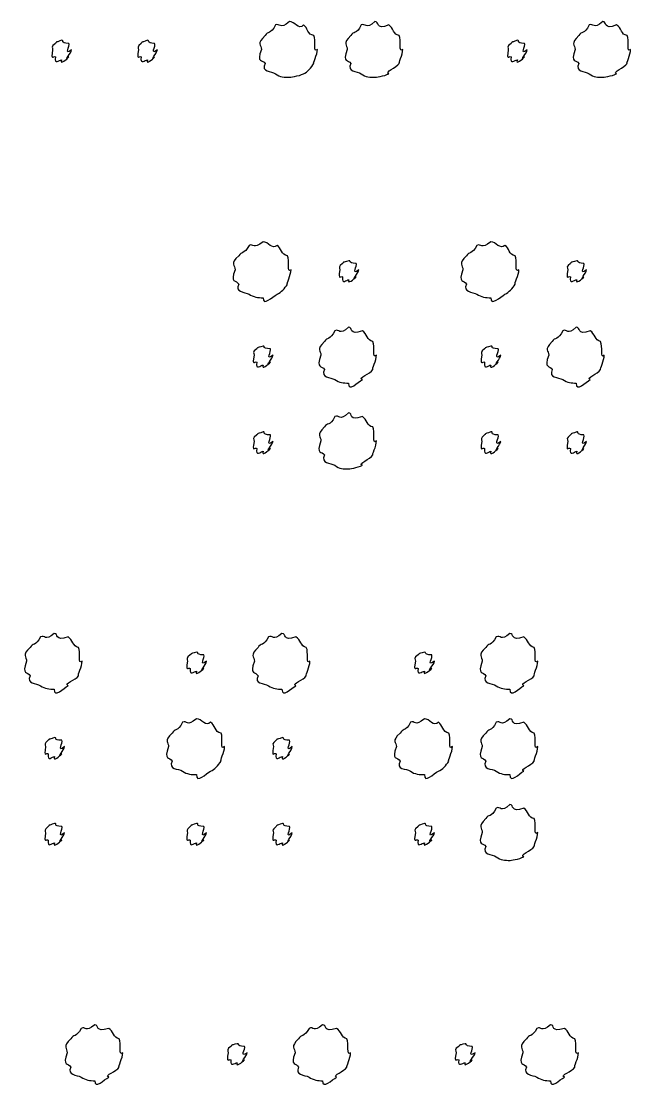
# Model space of a CAD drawing. Header units: millimetres. Extents: x -178 to -32, y 41 to 266.
# Drawn here: x -72.81 to -65.37, y 184.16 to 197.2 of the extents above; entities that cross this region are included whole.
import ezdxf

# ---------------------------------------------------------------- set-up
doc = ezdxf.new("R2010")
doc.units = ezdxf.units.MM
doc.layers.get('0').update_dxf_attribs({"linetype": 'CONTINUOUS'})

msp = doc.modelspace()

# ---------------------------------------------------------------- linework, layer by layer
at = {"color": 0}
for p, q in [((-69.5325, 197.2), (-69.5325, 197.2)), ((-68.4907, 197.2), (-68.4907, 197.2)), ((-65.7084, 197.2), (-65.7084, 197.2)), ((-72.3149, 196.969), (-72.3149, 196.969)), ((-71.2675, 196.969), (-71.2675, 196.969)), ((-66.7505, 196.969), (-66.7505, 196.969)), ((-69.8549, 194.509), (-69.8549, 194.509)), ((-67.0729, 194.509), (-67.0729, 194.509)), ((-68.8079, 194.277), (-68.8079, 194.277)), ((-66.0255, 194.277), (-66.0255, 194.277)), ((-68.8132, 193.467), (-68.8132, 193.467)), ((-66.0312, 193.467), (-66.0312, 193.467)), ((-69.8549, 193.235), (-69.8549, 193.235)), ((-67.0729, 193.235), (-67.0729, 193.235)), ((-68.8132, 192.419), (-68.8132, 192.419)), ((-69.8549, 192.188), (-69.8549, 192.188)), ((-67.0729, 192.188), (-67.0729, 192.188)), ((-66.0255, 192.188), (-66.0255, 192.188)), ((-72.4073, 189.728), (-72.4073, 189.728)), ((-69.6249, 189.728), (-69.6249, 189.728)), ((-66.8426, 189.728), (-66.8426, 189.728)), ((-70.6667, 189.497), (-70.6667, 189.497)), ((-67.8843, 189.497), (-67.8843, 189.497)), ((-70.6667, 188.686), (-70.6667, 188.686)), ((-67.8843, 188.686), (-67.8843, 188.686)), ((-66.8426, 188.686), (-66.8426, 188.686)), ((-72.4016, 188.455), (-72.4016, 188.455)), ((-69.6193, 188.455), (-69.6193, 188.455)), ((-66.8426, 187.639), (-66.8426, 187.639)), ((-72.4016, 187.408), (-72.4016, 187.408)), ((-70.6667, 187.408), (-70.6667, 187.408)), ((-69.6193, 187.408), (-69.6193, 187.408)), ((-67.8843, 187.408), (-67.8843, 187.408)), ((-71.9113, 184.949), (-71.9113, 184.949)), ((-69.1289, 184.949), (-69.1289, 184.949)), ((-66.3466, 184.949), (-66.3466, 184.949)), ((-70.1707, 184.718), (-70.1707, 184.718)), ((-67.3883, 184.718), (-67.3883, 184.718))]:
    msp.add_line(p, q, dxfattribs=at)
for points in [[(-69.7036, 197.156), (-69.7653, 197.031), (-69.7999, 197.084), (-69.8302, 197.029)], [(-69.5325, 197.2), (-69.6553, 197.09), (-69.6482, 197.185), (-69.7036, 197.156)], [(-69.3618, 197.156), (-69.4196, 197.09), (-69.4732, 197.2), (-69.5325, 197.2)], [(-69.2351, 197.029), (-69.3134, 197.031), (-69.3095, 197.126), (-69.3618, 197.156)], [(-68.6562, 197.156), (-68.7141, 197.031), (-68.7525, 197.084), (-68.7828, 197.029)], [(-68.4907, 197.2), (-68.604, 197.09), (-68.6012, 197.185), (-68.6562, 197.156)], [(-68.32, 197.156), (-68.4907, 197.09), (-68.4315, 197.2), (-68.4907, 197.2)], [(-68.193, 197.029), (-68.2621, 197.031), (-68.265, 197.126), (-68.32, 197.156)], [(-65.8738, 197.156), (-65.9317, 197.031), (-65.9705, 197.084), (-66.0008, 197.029)], [(-65.7084, 197.2), (-65.8216, 197.09), (-65.8188, 197.185), (-65.8738, 197.156)], [(-65.5376, 197.156), (-65.7084, 197.09), (-65.6495, 197.2), (-65.7084, 197.2)], [(-65.411, 197.029), (-65.4798, 197.031), (-65.4826, 197.126), (-65.5376, 197.156)], [(-72.3149, 196.969), (-72.4087, 196.935), (-72.3699, 196.955), (-72.3921, 196.93)], [(-72.2267, 196.93), (-72.3424, 196.935), (-72.2778, 196.969), (-72.3149, 196.969)], [(-71.2675, 196.969), (-71.3571, 196.935), (-71.3228, 196.955), (-71.3447, 196.93)], [(-71.1793, 196.93), (-71.2911, 196.935), (-71.2304, 196.969), (-71.2675, 196.969)], [(-69.8302, 197.029), (-69.9417, 196.92), (-69.8743, 196.916), (-69.8743, 196.858)], [(-69.191, 196.858), (-69.2513, 196.803), (-69.2048, 196.974), (-69.2351, 197.029)], [(-68.7828, 197.029), (-68.8904, 196.92), (-68.8269, 196.916), (-68.8269, 196.858)], [(-68.1489, 196.858), (-68.2043, 196.803), (-68.163, 196.974), (-68.193, 197.029)], [(-66.7505, 196.969), (-66.844, 196.935), (-66.8055, 196.955), (-66.8274, 196.93)], [(-66.6623, 196.93), (-66.778, 196.935), (-66.7131, 196.969), (-66.7505, 196.969)], [(-66.0008, 197.029), (-66.1081, 196.92), (-66.0449, 196.916), (-66.0449, 196.858)], [(-65.3669, 196.858), (-65.4219, 196.803), (-65.3807, 196.974), (-65.411, 197.029)], [(-72.3921, 196.93), (-72.4528, 196.887), (-72.4253, 196.882), (-72.4253, 196.853)], [(-72.4253, 196.853), (-72.4528, 196.707), (-72.414, 196.789), (-72.3921, 196.765)], [(-72.1935, 196.853), (-72.2983, 196.77), (-72.2048, 196.908), (-72.2267, 196.93)], [(-72.2267, 196.765), (-72.2983, 196.707), (-72.1935, 196.82), (-72.1935, 196.853)], [(-71.3447, 196.93), (-71.4012, 196.887), (-71.3779, 196.882), (-71.3779, 196.853)], [(-71.3779, 196.853), (-71.4012, 196.707), (-71.3669, 196.789), (-71.3447, 196.765)], [(-71.1465, 196.853), (-71.247, 196.77), (-71.1574, 196.908), (-71.1793, 196.93)], [(-71.1793, 196.765), (-71.247, 196.707), (-71.1465, 196.82), (-71.1465, 196.853)], [(-69.8743, 196.858), (-69.9417, 196.682), (-69.8592, 196.739), (-69.8302, 196.687)], [(-69.2351, 196.687), (-69.2513, 196.682), (-69.191, 196.795), (-69.191, 196.858)], [(-68.8269, 196.858), (-68.8904, 196.682), (-68.8118, 196.739), (-68.7828, 196.687)], [(-68.193, 196.687), (-68.2043, 196.682), (-68.1489, 196.795), (-68.1489, 196.858)], [(-66.8274, 196.93), (-66.8881, 196.887), (-66.8606, 196.882), (-66.8606, 196.853)], [(-66.8606, 196.853), (-66.8881, 196.707), (-66.8496, 196.789), (-66.8274, 196.765)], [(-66.6291, 196.853), (-66.7339, 196.77), (-66.6401, 196.908), (-66.6623, 196.93)], [(-66.6623, 196.765), (-66.7339, 196.707), (-66.6291, 196.82), (-66.6291, 196.853)], [(-66.0449, 196.858), (-66.1081, 196.682), (-66.0298, 196.739), (-66.0008, 196.687)], [(-65.411, 196.687), (-65.4219, 196.682), (-65.3669, 196.795), (-65.3669, 196.858)], [(-72.3921, 196.765), (-72.4087, 196.66), (-72.3438, 196.731), (-72.3149, 196.731)], [(-72.3149, 196.731), (-72.3424, 196.66), (-72.2489, 196.742), (-72.2267, 196.765)], [(-71.3447, 196.765), (-71.3571, 196.66), (-71.2964, 196.731), (-71.2675, 196.731)], [(-71.2675, 196.731), (-71.2911, 196.66), (-71.2015, 196.742), (-71.1793, 196.765)], [(-66.8274, 196.765), (-66.844, 196.66), (-66.7794, 196.731), (-66.7505, 196.731)], [(-66.7505, 196.731), (-66.778, 196.66), (-66.6842, 196.742), (-66.6623, 196.765)], [(-69.8302, 196.687), (-69.8828, 196.578), (-69.7586, 196.594), (-69.7036, 196.561)], [(-69.7036, 196.561), (-69.6553, 196.517), (-69.5904, 196.517), (-69.5325, 196.517)], [(-69.5325, 196.517), (-69.5381, 196.517), (-69.4168, 196.53), (-69.3618, 196.561)], [(-69.3618, 196.561), (-69.3134, 196.578), (-69.2679, 196.635), (-69.2351, 196.687)], [(-68.7828, 196.687), (-68.8326, 196.578), (-68.7112, 196.594), (-68.6562, 196.561)], [(-68.6562, 196.561), (-68.604, 196.517), (-68.5458, 196.517), (-68.4907, 196.517)], [(-68.4907, 196.517), (-68.4907, 196.517), (-68.375, 196.53), (-68.32, 196.561)], [(-68.32, 196.561), (-68.3807, 196.578), (-68.2219, 196.635), (-68.193, 196.687)], [(-66.0008, 196.687), (-66.0502, 196.578), (-65.9289, 196.594), (-65.8738, 196.561)], [(-65.8738, 196.561), (-65.8216, 196.517), (-65.7638, 196.517), (-65.7084, 196.517)], [(-65.7084, 196.517), (-65.7084, 196.517), (-65.5927, 196.53), (-65.5376, 196.561)], [(-65.5376, 196.561), (-65.5983, 196.578), (-65.4399, 196.635), (-65.411, 196.687)], [(-69.8549, 194.509), (-69.9777, 194.407), (-69.971, 194.493), (-70.026, 194.465)], [(-69.6842, 194.465), (-69.7421, 194.407), (-69.7957, 194.509), (-69.8549, 194.509)], [(-67.0729, 194.509), (-67.1953, 194.407), (-67.1886, 194.493), (-67.2437, 194.465)], [(-66.9018, 194.465), (-66.9597, 194.407), (-67.0137, 194.509), (-67.0729, 194.509)], [(-70.026, 194.465), (-70.0881, 194.349), (-70.1223, 194.393), (-70.1527, 194.338)], [(-69.5575, 194.338), (-69.6359, 194.349), (-69.632, 194.434), (-69.6842, 194.465)], [(-67.2437, 194.465), (-67.3058, 194.349), (-67.34, 194.393), (-67.3703, 194.338)], [(-66.7752, 194.338), (-66.8539, 194.349), (-66.8496, 194.434), (-66.9018, 194.465)], [(-70.1527, 194.338), (-70.2645, 194.239), (-70.1968, 194.225), (-70.1968, 194.167)], [(-69.5135, 194.167), (-69.5741, 194.12), (-69.5272, 194.283), (-69.5575, 194.338)], [(-68.8848, 194.244), (-68.9416, 194.208), (-68.918, 194.196), (-68.918, 194.167)], [(-68.8079, 194.277), (-68.8975, 194.253), (-68.8629, 194.266), (-68.8848, 194.244)], [(-68.7197, 194.244), (-68.8312, 194.253), (-68.7705, 194.277), (-68.8079, 194.277)], [(-68.6865, 194.167), (-68.7871, 194.091), (-68.6975, 194.222), (-68.7197, 194.244)], [(-67.3703, 194.338), (-67.4822, 194.239), (-67.4144, 194.225), (-67.4144, 194.167)], [(-66.7311, 194.167), (-66.7918, 194.12), (-66.7448, 194.283), (-66.7752, 194.338)], [(-66.1028, 194.244), (-66.1592, 194.208), (-66.1356, 194.196), (-66.1356, 194.167)], [(-66.0255, 194.277), (-66.1151, 194.253), (-66.0806, 194.266), (-66.1028, 194.244)], [(-65.9373, 194.244), (-66.0488, 194.253), (-65.9881, 194.277), (-66.0255, 194.277)], [(-65.9042, 194.167), (-66.0047, 194.091), (-65.9151, 194.222), (-65.9373, 194.244)], [(-70.1968, 194.167), (-70.2645, 193.999), (-70.1816, 194.046), (-70.1527, 193.991)], [(-69.5575, 193.991), (-69.5741, 193.999), (-69.5135, 194.104), (-69.5135, 194.167)], [(-68.918, 194.167), (-68.9416, 194.025), (-68.907, 194.101), (-68.8848, 194.079)], [(-68.7197, 194.079), (-68.7871, 194.025), (-68.6865, 194.13), (-68.6865, 194.167)], [(-67.4144, 194.167), (-67.4822, 193.999), (-67.3993, 194.046), (-67.3703, 193.991)], [(-66.7752, 193.991), (-66.7918, 193.999), (-66.7311, 194.104), (-66.7311, 194.167)], [(-66.1356, 194.167), (-66.1592, 194.025), (-66.1247, 194.101), (-66.1028, 194.079)], [(-65.9373, 194.079), (-66.0047, 194.025), (-65.9042, 194.13), (-65.9042, 194.167)], [(-70.1527, 193.991), (-70.2052, 193.893), (-70.0811, 193.898), (-70.026, 193.869)], [(-69.6842, 193.869), (-69.6359, 193.893), (-69.5904, 193.938), (-69.5575, 193.991)], [(-68.8848, 194.079), (-68.8975, 193.981), (-68.8368, 194.046), (-68.8079, 194.046)], [(-68.8079, 194.046), (-68.8312, 193.981), (-68.7416, 194.057), (-68.7197, 194.079)], [(-67.3703, 193.991), (-67.4229, 193.893), (-67.2987, 193.898), (-67.2437, 193.869)], [(-66.9018, 193.869), (-66.8539, 193.893), (-66.8084, 193.938), (-66.7752, 193.991)], [(-66.1028, 194.079), (-66.1151, 193.981), (-66.0545, 194.046), (-66.0255, 194.046)], [(-66.0255, 194.046), (-66.0488, 193.981), (-65.9592, 194.057), (-65.9373, 194.079)], [(-70.026, 193.869), (-69.9777, 193.833), (-69.9128, 193.825), (-69.8549, 193.825)], [(-69.8549, 193.825), (-69.8606, 193.716), (-69.7392, 193.839), (-69.6842, 193.869)], [(-67.2437, 193.869), (-67.1953, 193.833), (-67.1308, 193.825), (-67.0729, 193.825)], [(-67.0729, 193.825), (-67.0782, 193.716), (-66.9572, 193.839), (-66.9018, 193.869)], [(-68.8132, 193.467), (-68.9264, 193.359), (-68.9236, 193.452), (-68.9786, 193.423)], [(-68.6424, 193.423), (-68.8132, 193.359), (-68.7539, 193.467), (-68.8132, 193.467)], [(-66.0312, 193.467), (-66.1441, 193.359), (-66.1412, 193.452), (-66.1963, 193.423)], [(-65.8601, 193.423), (-66.0312, 193.359), (-65.9719, 193.467), (-66.0312, 193.467)], [(-68.9786, 193.423), (-69.0365, 193.301), (-69.0749, 193.348), (-69.1053, 193.29)], [(-68.5158, 193.29), (-68.5846, 193.301), (-68.5874, 193.392), (-68.6424, 193.423)], [(-66.1963, 193.423), (-66.2541, 193.301), (-66.2929, 193.348), (-66.3233, 193.29)], [(-65.7334, 193.29), (-65.8022, 193.301), (-65.805, 193.392), (-65.8601, 193.423)], [(-69.9322, 193.202), (-69.9929, 193.161), (-69.9654, 193.154), (-69.9654, 193.125)], [(-69.8549, 193.235), (-69.9488, 193.205), (-69.9103, 193.225), (-69.9322, 193.202)], [(-69.7667, 193.202), (-69.8828, 193.205), (-69.8179, 193.235), (-69.8549, 193.235)], [(-69.7339, 193.125), (-69.8387, 193.044), (-69.7449, 193.18), (-69.7667, 193.202)], [(-69.1053, 193.29), (-69.2129, 193.187), (-69.1494, 193.18), (-69.1494, 193.125)], [(-68.4717, 193.125), (-68.5267, 193.07), (-68.4855, 193.235), (-68.5158, 193.29)], [(-67.1498, 193.202), (-67.2105, 193.161), (-67.183, 193.154), (-67.183, 193.125)], [(-67.0729, 193.235), (-67.1664, 193.205), (-67.128, 193.225), (-67.1498, 193.202)], [(-66.9847, 193.202), (-67.1004, 193.205), (-67.0355, 193.235), (-67.0729, 193.235)], [(-66.9516, 193.125), (-67.0564, 193.044), (-66.9625, 193.18), (-66.9847, 193.202)], [(-66.3233, 193.29), (-66.4305, 193.187), (-66.3674, 193.18), (-66.3674, 193.125)], [(-65.6893, 193.125), (-65.7444, 193.07), (-65.7031, 193.235), (-65.7334, 193.29)], [(-69.9654, 193.125), (-69.9929, 192.978), (-69.9544, 193.059), (-69.9322, 193.037)], [(-69.9322, 193.037), (-69.9488, 192.933), (-69.8839, 193.004), (-69.8549, 193.004)], [(-69.8549, 193.004), (-69.8828, 192.933), (-69.789, 193.015), (-69.7667, 193.037)], [(-69.7667, 193.037), (-69.8387, 192.978), (-69.7339, 193.088), (-69.7339, 193.125)], [(-69.1494, 193.125), (-69.2129, 192.951), (-69.1342, 193.004), (-69.1053, 192.949)], [(-68.5158, 192.949), (-68.5267, 192.951), (-68.4717, 193.062), (-68.4717, 193.125)], [(-67.183, 193.125), (-67.2105, 192.978), (-67.1721, 193.059), (-67.1498, 193.037)], [(-67.1498, 193.037), (-67.1664, 192.933), (-67.1019, 193.004), (-67.0729, 193.004)], [(-67.0729, 193.004), (-67.1004, 192.933), (-67.0066, 193.015), (-66.9847, 193.037)], [(-66.9847, 193.037), (-67.0564, 192.978), (-66.9516, 193.088), (-66.9516, 193.125)], [(-66.3674, 193.125), (-66.4305, 192.951), (-66.3522, 193.004), (-66.3233, 192.949)], [(-65.7334, 192.949), (-65.7444, 192.951), (-65.6893, 193.062), (-65.6893, 193.125)], [(-69.1053, 192.949), (-69.155, 192.845), (-69.0337, 192.857), (-68.9786, 192.828)], [(-68.6424, 192.828), (-68.7031, 192.845), (-68.5447, 192.896), (-68.5158, 192.949)], [(-66.3233, 192.949), (-66.3727, 192.845), (-66.2517, 192.857), (-66.1963, 192.828)], [(-65.8601, 192.828), (-65.9208, 192.845), (-65.7624, 192.896), (-65.7334, 192.949)], [(-68.9786, 192.828), (-68.9264, 192.786), (-68.8686, 192.784), (-68.8132, 192.784)], [(-68.8132, 192.784), (-68.8132, 192.669), (-68.6975, 192.797), (-68.6424, 192.828)], [(-66.1963, 192.828), (-66.1441, 192.786), (-66.0862, 192.784), (-66.0312, 192.784)], [(-66.0312, 192.784), (-66.0312, 192.669), (-65.9151, 192.797), (-65.8601, 192.828)], [(-68.8132, 192.419), (-68.9264, 192.309), (-68.9236, 192.404), (-68.9786, 192.375)], [(-68.6424, 192.375), (-68.8132, 192.309), (-68.7539, 192.419), (-68.8132, 192.419)], [(-68.9786, 192.375), (-69.0365, 192.25), (-69.0749, 192.304), (-69.1053, 192.249)], [(-68.5158, 192.249), (-68.5846, 192.25), (-68.5874, 192.345), (-68.6424, 192.375)], [(-69.9322, 192.15), (-69.9929, 192.107), (-69.9654, 192.101), (-69.9654, 192.072)], [(-69.8549, 192.188), (-69.9488, 192.155), (-69.9103, 192.174), (-69.9322, 192.15)], [(-69.7667, 192.15), (-69.8828, 192.155), (-69.8179, 192.188), (-69.8549, 192.188)], [(-69.7339, 192.072), (-69.8387, 191.99), (-69.7449, 192.127), (-69.7667, 192.15)], [(-69.1053, 192.249), (-69.2129, 192.14), (-69.1494, 192.136), (-69.1494, 192.078)], [(-68.4717, 192.078), (-68.5267, 192.023), (-68.4855, 192.194), (-68.5158, 192.249)], [(-67.1498, 192.15), (-67.2105, 192.107), (-67.183, 192.101), (-67.183, 192.072)], [(-67.0729, 192.188), (-67.1664, 192.155), (-67.128, 192.174), (-67.1498, 192.15)], [(-66.9847, 192.15), (-67.1004, 192.155), (-67.0355, 192.188), (-67.0729, 192.188)], [(-66.9516, 192.072), (-67.0564, 191.99), (-66.9625, 192.127), (-66.9847, 192.15)], [(-66.1028, 192.15), (-66.1592, 192.107), (-66.1356, 192.101), (-66.1356, 192.072)], [(-66.0255, 192.188), (-66.1151, 192.155), (-66.0806, 192.174), (-66.1028, 192.15)], [(-65.9373, 192.15), (-66.0488, 192.155), (-65.9881, 192.188), (-66.0255, 192.188)], [(-65.9042, 192.072), (-66.0047, 191.99), (-65.9151, 192.127), (-65.9373, 192.15)], [(-69.9654, 192.072), (-69.9929, 191.926), (-69.9544, 192.009), (-69.9322, 191.984)], [(-69.7667, 191.984), (-69.8387, 191.926), (-69.7339, 192.039), (-69.7339, 192.072)], [(-69.1494, 192.078), (-69.2129, 191.902), (-69.1342, 191.958), (-69.1053, 191.907)], [(-68.5158, 191.907), (-68.5267, 191.902), (-68.4717, 192.014), (-68.4717, 192.078)], [(-67.183, 192.072), (-67.2105, 191.926), (-67.1721, 192.009), (-67.1498, 191.984)], [(-66.9847, 191.984), (-67.0564, 191.926), (-66.9516, 192.039), (-66.9516, 192.072)], [(-66.1356, 192.072), (-66.1592, 191.926), (-66.1247, 192.009), (-66.1028, 191.984)], [(-65.9373, 191.984), (-66.0047, 191.926), (-65.9042, 192.039), (-65.9042, 192.072)], [(-69.9322, 191.984), (-69.9488, 191.879), (-69.8839, 191.951), (-69.8549, 191.951)], [(-69.8549, 191.951), (-69.8828, 191.879), (-69.789, 191.962), (-69.7667, 191.984)], [(-69.1053, 191.907), (-69.155, 191.798), (-69.0337, 191.813), (-68.9786, 191.78)], [(-68.6424, 191.78), (-68.7031, 191.798), (-68.5447, 191.855), (-68.5158, 191.907)], [(-67.1498, 191.984), (-67.1664, 191.879), (-67.1019, 191.951), (-67.0729, 191.951)], [(-67.0729, 191.951), (-67.1004, 191.879), (-67.0066, 191.962), (-66.9847, 191.984)], [(-66.1028, 191.984), (-66.1151, 191.879), (-66.0545, 191.951), (-66.0255, 191.951)], [(-66.0255, 191.951), (-66.0488, 191.879), (-65.9592, 191.962), (-65.9373, 191.984)], [(-68.9786, 191.78), (-68.9264, 191.736), (-68.8686, 191.736), (-68.8132, 191.736)], [(-68.8132, 191.736), (-68.8132, 191.736), (-68.6975, 191.75), (-68.6424, 191.78)], [(-72.5727, 189.684), (-72.6306, 189.568), (-72.669, 189.612), (-72.6994, 189.557)], [(-72.4073, 189.728), (-72.5202, 189.626), (-72.5174, 189.713), (-72.5727, 189.684)], [(-72.2362, 189.684), (-72.4073, 189.626), (-72.348, 189.728), (-72.4073, 189.728)], [(-72.1095, 189.557), (-72.1783, 189.568), (-72.1812, 189.654), (-72.2362, 189.684)], [(-69.7904, 189.684), (-69.8482, 189.568), (-69.8867, 189.612), (-69.917, 189.557)], [(-69.6249, 189.728), (-69.7378, 189.626), (-69.7353, 189.713), (-69.7904, 189.684)], [(-69.4542, 189.684), (-69.6249, 189.626), (-69.5657, 189.728), (-69.6249, 189.728)], [(-69.3272, 189.557), (-69.3963, 189.568), (-69.3988, 189.654), (-69.4542, 189.684)], [(-67.008, 189.684), (-67.0659, 189.568), (-67.1047, 189.612), (-67.1347, 189.557)], [(-66.8426, 189.728), (-66.9558, 189.626), (-66.953, 189.713), (-67.008, 189.684)], [(-66.6718, 189.684), (-66.8426, 189.626), (-66.7833, 189.728), (-66.8426, 189.728)], [(-66.5452, 189.557), (-66.614, 189.568), (-66.6168, 189.654), (-66.6718, 189.684)], [(-72.6994, 189.557), (-72.807, 189.458), (-72.7435, 189.444), (-72.7435, 189.387)], [(-72.0654, 189.387), (-72.1205, 189.34), (-72.0792, 189.502), (-72.1095, 189.557)], [(-69.917, 189.557), (-70.0246, 189.458), (-69.9611, 189.444), (-69.9611, 189.387)], [(-69.2831, 189.387), (-69.3385, 189.34), (-69.2968, 189.502), (-69.3272, 189.557)], [(-67.1347, 189.557), (-67.2423, 189.458), (-67.1788, 189.444), (-67.1788, 189.387)], [(-66.5011, 189.387), (-66.5561, 189.34), (-66.5148, 189.502), (-66.5452, 189.557)], [(-72.7435, 189.387), (-72.807, 189.218), (-72.7283, 189.265), (-72.6994, 189.21)], [(-72.1095, 189.21), (-72.1205, 189.218), (-72.0654, 189.323), (-72.0654, 189.387)], [(-70.7439, 189.464), (-70.8046, 189.428), (-70.7771, 189.416), (-70.7771, 189.387)], [(-70.7771, 189.387), (-70.8046, 189.244), (-70.7658, 189.32), (-70.7439, 189.298)], [(-70.6667, 189.497), (-70.7605, 189.472), (-70.7217, 189.486), (-70.7439, 189.464)], [(-70.5785, 189.464), (-70.6942, 189.472), (-70.6296, 189.497), (-70.6667, 189.497)], [(-70.5453, 189.387), (-70.6501, 189.311), (-70.5566, 189.442), (-70.5785, 189.464)], [(-70.5785, 189.298), (-70.6501, 189.244), (-70.5453, 189.349), (-70.5453, 189.387)], [(-69.9611, 189.387), (-70.0246, 189.218), (-69.946, 189.265), (-69.917, 189.21)], [(-69.3272, 189.21), (-69.3385, 189.218), (-69.2831, 189.323), (-69.2831, 189.387)], [(-67.9616, 189.464), (-68.0223, 189.428), (-67.9947, 189.416), (-67.9947, 189.387)], [(-67.9947, 189.387), (-68.0223, 189.244), (-67.9838, 189.32), (-67.9616, 189.298)], [(-67.8843, 189.497), (-67.9782, 189.472), (-67.9397, 189.486), (-67.9616, 189.464)], [(-67.7961, 189.464), (-67.9122, 189.472), (-67.8473, 189.497), (-67.8843, 189.497)], [(-67.7633, 189.387), (-67.8681, 189.311), (-67.7743, 189.442), (-67.7961, 189.464)], [(-67.7961, 189.298), (-67.8681, 189.244), (-67.7633, 189.349), (-67.7633, 189.387)], [(-67.1788, 189.387), (-67.2423, 189.218), (-67.1636, 189.265), (-67.1347, 189.21)], [(-66.5452, 189.21), (-66.5561, 189.218), (-66.5011, 189.323), (-66.5011, 189.387)], [(-70.7439, 189.298), (-70.7605, 189.2), (-70.6956, 189.265), (-70.6667, 189.265)], [(-70.6667, 189.265), (-70.6942, 189.2), (-70.6007, 189.276), (-70.5785, 189.298)], [(-67.9616, 189.298), (-67.9782, 189.2), (-67.9132, 189.265), (-67.8843, 189.265)], [(-67.8843, 189.265), (-67.9122, 189.2), (-67.8184, 189.276), (-67.7961, 189.298)], [(-72.6994, 189.21), (-72.7491, 189.112), (-72.6278, 189.118), (-72.5727, 189.089)], [(-72.2362, 189.089), (-72.2969, 189.112), (-72.1385, 189.158), (-72.1095, 189.21)], [(-69.917, 189.21), (-69.9668, 189.112), (-69.8454, 189.118), (-69.7904, 189.089)], [(-69.4542, 189.089), (-69.5149, 189.112), (-69.3561, 189.158), (-69.3272, 189.21)], [(-67.1347, 189.21), (-67.1844, 189.112), (-67.0631, 189.118), (-67.008, 189.089)], [(-66.6718, 189.089), (-66.7325, 189.112), (-66.5741, 189.158), (-66.5452, 189.21)], [(-72.5727, 189.089), (-72.5202, 189.053), (-72.4623, 189.045), (-72.4073, 189.045)], [(-72.4073, 189.045), (-72.4073, 188.936), (-72.2916, 189.059), (-72.2362, 189.089)], [(-69.7904, 189.089), (-69.7378, 189.053), (-69.68, 189.045), (-69.6249, 189.045)], [(-69.6249, 189.045), (-69.6249, 188.936), (-69.5092, 189.059), (-69.4542, 189.089)], [(-67.008, 189.089), (-66.9558, 189.053), (-66.898, 189.045), (-66.8426, 189.045)], [(-66.8426, 189.045), (-66.8426, 188.936), (-66.7269, 189.059), (-66.6718, 189.089)], [(-70.8378, 188.642), (-70.8995, 188.521), (-70.9341, 188.568), (-70.9644, 188.51)], [(-70.6667, 188.686), (-70.7894, 188.579), (-70.7824, 188.671), (-70.8378, 188.642)], [(-70.4959, 188.642), (-70.5538, 188.579), (-70.6074, 188.686), (-70.6667, 188.686)], [(-70.3689, 188.51), (-70.4476, 188.521), (-70.4434, 188.612), (-70.4959, 188.642)], [(-68.0554, 188.642), (-68.1175, 188.521), (-68.1517, 188.568), (-68.1821, 188.51)], [(-67.8843, 188.686), (-68.0071, 188.579), (-68.0004, 188.671), (-68.0554, 188.642)], [(-67.7136, 188.642), (-67.7714, 188.579), (-67.8251, 188.686), (-67.8843, 188.686)], [(-67.5869, 188.51), (-67.6652, 188.521), (-67.6614, 188.612), (-67.7136, 188.642)], [(-67.008, 188.642), (-67.0659, 188.521), (-67.1047, 188.568), (-67.1347, 188.51)], [(-66.8426, 188.686), (-66.9558, 188.579), (-66.953, 188.671), (-67.008, 188.642)], [(-66.6718, 188.642), (-66.8426, 188.579), (-66.7833, 188.686), (-66.8426, 188.686)], [(-66.5452, 188.51), (-66.614, 188.521), (-66.6168, 188.612), (-66.6718, 188.642)], [(-70.9644, 188.51), (-71.0759, 188.407), (-71.0085, 188.4), (-71.0085, 188.345)], [(-70.3248, 188.345), (-70.3855, 188.289), (-70.3386, 188.455), (-70.3689, 188.51)], [(-68.1821, 188.51), (-68.2939, 188.407), (-68.2262, 188.4), (-68.2262, 188.345)], [(-67.5428, 188.345), (-67.6035, 188.289), (-67.5566, 188.455), (-67.5869, 188.51)], [(-67.1347, 188.51), (-67.2423, 188.407), (-67.1788, 188.4), (-67.1788, 188.345)], [(-66.5011, 188.345), (-66.5561, 188.289), (-66.5148, 188.455), (-66.5452, 188.51)], [(-72.4789, 188.422), (-72.5353, 188.381), (-72.5121, 188.374), (-72.5121, 188.345)], [(-72.5121, 188.345), (-72.5353, 188.197), (-72.5008, 188.279), (-72.4789, 188.257)], [(-72.4016, 188.455), (-72.4912, 188.425), (-72.4567, 188.444), (-72.4789, 188.422)], [(-72.3134, 188.422), (-72.4253, 188.425), (-72.3646, 188.455), (-72.4016, 188.455)], [(-72.2803, 188.345), (-72.3812, 188.263), (-72.2916, 188.4), (-72.3134, 188.422)], [(-72.3134, 188.257), (-72.3812, 188.197), (-72.2803, 188.307), (-72.2803, 188.345)], [(-71.0085, 188.345), (-71.0759, 188.171), (-70.9934, 188.224), (-70.9644, 188.168)], [(-70.3689, 188.168), (-70.3855, 188.171), (-70.3248, 188.281), (-70.3248, 188.345)], [(-69.6965, 188.422), (-69.753, 188.381), (-69.7297, 188.374), (-69.7297, 188.345)], [(-69.7297, 188.345), (-69.753, 188.197), (-69.7188, 188.279), (-69.6965, 188.257)], [(-69.6193, 188.455), (-69.7089, 188.425), (-69.6747, 188.444), (-69.6965, 188.422)], [(-69.5311, 188.422), (-69.6429, 188.425), (-69.5822, 188.455), (-69.6193, 188.455)], [(-69.4983, 188.345), (-69.5988, 188.263), (-69.5092, 188.4), (-69.5311, 188.422)], [(-69.5311, 188.257), (-69.5988, 188.197), (-69.4983, 188.307), (-69.4983, 188.345)], [(-68.2262, 188.345), (-68.2939, 188.171), (-68.211, 188.224), (-68.1821, 188.168)], [(-67.5869, 188.168), (-67.6035, 188.171), (-67.5428, 188.281), (-67.5428, 188.345)], [(-67.1788, 188.345), (-67.2423, 188.171), (-67.1636, 188.224), (-67.1347, 188.168)], [(-66.5452, 188.168), (-66.5561, 188.171), (-66.5011, 188.281), (-66.5011, 188.345)], [(-72.4789, 188.257), (-72.4912, 188.153), (-72.4306, 188.224), (-72.4016, 188.224)], [(-72.4016, 188.224), (-72.4253, 188.153), (-72.3357, 188.234), (-72.3134, 188.257)], [(-69.6965, 188.257), (-69.7089, 188.153), (-69.6482, 188.224), (-69.6193, 188.224)], [(-69.6193, 188.224), (-69.6429, 188.153), (-69.5533, 188.234), (-69.5311, 188.257)], [(-70.9644, 188.168), (-71.0166, 188.065), (-70.8928, 188.076), (-70.8378, 188.047)], [(-70.4959, 188.047), (-70.4476, 188.065), (-70.4021, 188.116), (-70.3689, 188.168)], [(-68.1821, 188.168), (-68.2346, 188.065), (-68.1105, 188.076), (-68.0554, 188.047)], [(-67.7136, 188.047), (-67.6652, 188.065), (-67.6197, 188.116), (-67.5869, 188.168)], [(-67.1347, 188.168), (-67.1844, 188.065), (-67.0631, 188.076), (-67.008, 188.047)], [(-66.6718, 188.047), (-66.7325, 188.065), (-66.5741, 188.116), (-66.5452, 188.168)], [(-70.8378, 188.047), (-70.7894, 188.006), (-70.7245, 188.003), (-70.6667, 188.003)], [(-70.6667, 188.003), (-70.6723, 187.889), (-70.551, 188.017), (-70.4959, 188.047)], [(-68.0554, 188.047), (-68.0071, 188.006), (-67.9425, 188.003), (-67.8843, 188.003)], [(-67.8843, 188.003), (-67.89, 187.889), (-67.7686, 188.017), (-67.7136, 188.047)], [(-67.008, 188.047), (-66.9558, 188.006), (-66.898, 188.003), (-66.8426, 188.003)], [(-66.8426, 188.003), (-66.8426, 187.889), (-66.7269, 188.017), (-66.6718, 188.047)], [(-67.008, 187.595), (-67.0659, 187.47), (-67.1047, 187.524), (-67.1347, 187.468)], [(-66.8426, 187.639), (-66.9558, 187.529), (-66.953, 187.624), (-67.008, 187.595)], [(-66.6718, 187.595), (-66.8426, 187.529), (-66.7833, 187.639), (-66.8426, 187.639)], [(-66.5452, 187.468), (-66.614, 187.47), (-66.6168, 187.565), (-66.6718, 187.595)], [(-67.1347, 187.468), (-67.2423, 187.36), (-67.1788, 187.355), (-67.1788, 187.297)], [(-66.5011, 187.297), (-66.5561, 187.242), (-66.5148, 187.413), (-66.5452, 187.468)], [(-72.4789, 187.369), (-72.5353, 187.326), (-72.5121, 187.321), (-72.5121, 187.292)], [(-72.4016, 187.408), (-72.4912, 187.375), (-72.4567, 187.394), (-72.4789, 187.369)], [(-72.3134, 187.369), (-72.4253, 187.375), (-72.3646, 187.408), (-72.4016, 187.408)], [(-72.2803, 187.292), (-72.3812, 187.209), (-72.2916, 187.347), (-72.3134, 187.369)], [(-70.7439, 187.369), (-70.8046, 187.326), (-70.7771, 187.321), (-70.7771, 187.292)], [(-70.6667, 187.408), (-70.7605, 187.375), (-70.7217, 187.394), (-70.7439, 187.369)], [(-70.5785, 187.369), (-70.6942, 187.375), (-70.6296, 187.408), (-70.6667, 187.408)], [(-70.5453, 187.292), (-70.6501, 187.209), (-70.5566, 187.347), (-70.5785, 187.369)], [(-69.6965, 187.369), (-69.753, 187.326), (-69.7297, 187.321), (-69.7297, 187.292)], [(-69.6193, 187.408), (-69.7089, 187.375), (-69.6747, 187.394), (-69.6965, 187.369)], [(-69.5311, 187.369), (-69.6429, 187.375), (-69.5822, 187.408), (-69.6193, 187.408)], [(-69.4983, 187.292), (-69.5988, 187.209), (-69.5092, 187.347), (-69.5311, 187.369)], [(-67.9616, 187.369), (-68.0223, 187.326), (-67.9947, 187.321), (-67.9947, 187.292)], [(-67.8843, 187.408), (-67.9782, 187.375), (-67.9397, 187.394), (-67.9616, 187.369)], [(-67.7961, 187.369), (-67.9122, 187.375), (-67.8473, 187.408), (-67.8843, 187.408)], [(-67.7633, 187.292), (-67.8681, 187.209), (-67.7743, 187.347), (-67.7961, 187.369)], [(-72.5121, 187.292), (-72.5353, 187.146), (-72.5008, 187.229), (-72.4789, 187.204)], [(-72.4789, 187.204), (-72.4912, 187.099), (-72.4306, 187.171), (-72.4016, 187.171)], [(-72.4016, 187.171), (-72.4253, 187.099), (-72.3357, 187.182), (-72.3134, 187.204)], [(-72.3134, 187.204), (-72.3812, 187.146), (-72.2803, 187.259), (-72.2803, 187.292)], [(-70.7771, 187.292), (-70.8046, 187.146), (-70.7658, 187.229), (-70.7439, 187.204)], [(-70.7439, 187.204), (-70.7605, 187.099), (-70.6956, 187.171), (-70.6667, 187.171)], [(-70.6667, 187.171), (-70.6942, 187.099), (-70.6007, 187.182), (-70.5785, 187.204)], [(-70.5785, 187.204), (-70.6501, 187.146), (-70.5453, 187.259), (-70.5453, 187.292)], [(-69.7297, 187.292), (-69.753, 187.146), (-69.7188, 187.229), (-69.6965, 187.204)], [(-69.6965, 187.204), (-69.7089, 187.099), (-69.6482, 187.171), (-69.6193, 187.171)], [(-69.6193, 187.171), (-69.6429, 187.099), (-69.5533, 187.182), (-69.5311, 187.204)], [(-69.5311, 187.204), (-69.5988, 187.146), (-69.4983, 187.259), (-69.4983, 187.292)], [(-67.9947, 187.292), (-68.0223, 187.146), (-67.9838, 187.229), (-67.9616, 187.204)], [(-67.9616, 187.204), (-67.9782, 187.099), (-67.9132, 187.171), (-67.8843, 187.171)], [(-67.8843, 187.171), (-67.9122, 187.099), (-67.8184, 187.182), (-67.7961, 187.204)], [(-67.7961, 187.204), (-67.8681, 187.146), (-67.7633, 187.259), (-67.7633, 187.292)], [(-67.1788, 187.297), (-67.2423, 187.121), (-67.1636, 187.178), (-67.1347, 187.127)], [(-66.5452, 187.127), (-66.5561, 187.121), (-66.5011, 187.234), (-66.5011, 187.297)], [(-67.1347, 187.127), (-67.1844, 187.018), (-67.0631, 187.033), (-67.008, 187)], [(-66.6718, 187), (-66.7325, 187.018), (-66.5741, 187.074), (-66.5452, 187.127)], [(-67.008, 187), (-66.9558, 186.956), (-66.898, 186.956), (-66.8426, 186.956)], [(-66.8426, 186.956), (-66.8426, 186.956), (-66.7269, 186.969), (-66.6718, 187)], [(-72.0764, 184.905), (-72.1342, 184.79), (-72.173, 184.834), (-72.2034, 184.778)], [(-71.9113, 184.949), (-72.0242, 184.847), (-72.0213, 184.934), (-72.0764, 184.905)], [(-71.7402, 184.905), (-71.9113, 184.847), (-71.852, 184.949), (-71.9113, 184.949)], [(-71.6135, 184.778), (-71.6823, 184.79), (-71.6851, 184.875), (-71.7402, 184.905)], [(-69.2944, 184.905), (-69.3522, 184.79), (-69.3907, 184.834), (-69.421, 184.778)], [(-69.1289, 184.949), (-69.2418, 184.847), (-69.239, 184.934), (-69.2944, 184.905)], [(-68.9578, 184.905), (-69.1289, 184.847), (-69.0697, 184.949), (-69.1289, 184.949)], [(-68.8312, 184.778), (-68.9, 184.79), (-68.9028, 184.875), (-68.9578, 184.905)], [(-66.512, 184.905), (-66.5699, 184.79), (-66.6083, 184.834), (-66.6387, 184.778)], [(-66.3466, 184.949), (-66.4595, 184.847), (-66.457, 184.934), (-66.512, 184.905)], [(-66.1758, 184.905), (-66.3466, 184.847), (-66.2873, 184.949), (-66.3466, 184.949)], [(-66.0488, 184.778), (-66.118, 184.79), (-66.1204, 184.875), (-66.1758, 184.905)], [(-72.2034, 184.778), (-72.3106, 184.679), (-72.2475, 184.665), (-72.2475, 184.608)], [(-71.5694, 184.608), (-71.6245, 184.561), (-71.5832, 184.723), (-71.6135, 184.778)], [(-70.1707, 184.718), (-70.2645, 184.693), (-70.2257, 184.707), (-70.2479, 184.685)], [(-70.0825, 184.685), (-70.1982, 184.693), (-70.1333, 184.718), (-70.1707, 184.718)], [(-69.421, 184.778), (-69.5286, 184.679), (-69.4651, 184.665), (-69.4651, 184.608)], [(-68.7871, 184.608), (-68.8421, 184.561), (-68.8008, 184.723), (-68.8312, 184.778)], [(-67.3883, 184.718), (-67.4822, 184.693), (-67.4433, 184.707), (-67.4656, 184.685)], [(-67.3001, 184.685), (-67.4158, 184.693), (-67.3513, 184.718), (-67.3883, 184.718)], [(-66.6387, 184.778), (-66.7463, 184.679), (-66.6828, 184.665), (-66.6828, 184.608)], [(-66.0047, 184.608), (-66.0601, 184.561), (-66.0185, 184.723), (-66.0488, 184.778)], [(-72.2475, 184.608), (-72.3106, 184.439), (-72.2323, 184.486), (-72.2034, 184.431)], [(-71.6135, 184.431), (-71.6245, 184.439), (-71.5694, 184.544), (-71.5694, 184.608)], [(-70.2479, 184.685), (-70.3086, 184.649), (-70.2807, 184.636), (-70.2807, 184.608)], [(-70.2807, 184.608), (-70.3086, 184.466), (-70.2698, 184.541), (-70.2479, 184.519)], [(-70.0493, 184.608), (-70.1541, 184.532), (-70.0603, 184.663), (-70.0825, 184.685)], [(-70.0825, 184.519), (-70.1541, 184.466), (-70.0493, 184.57), (-70.0493, 184.608)], [(-69.4651, 184.608), (-69.5286, 184.439), (-69.4499, 184.486), (-69.421, 184.431)], [(-68.8312, 184.431), (-68.8421, 184.439), (-68.7871, 184.544), (-68.7871, 184.608)], [(-67.4656, 184.685), (-67.5263, 184.649), (-67.4987, 184.636), (-67.4987, 184.608)], [(-67.4987, 184.608), (-67.5263, 184.466), (-67.4874, 184.541), (-67.4656, 184.519)], [(-67.267, 184.608), (-67.3717, 184.532), (-67.2783, 184.663), (-67.3001, 184.685)], [(-67.3001, 184.519), (-67.3717, 184.466), (-67.267, 184.57), (-67.267, 184.608)], [(-66.6828, 184.608), (-66.7463, 184.439), (-66.6676, 184.486), (-66.6387, 184.431)], [(-66.0488, 184.431), (-66.0601, 184.439), (-66.0047, 184.544), (-66.0047, 184.608)], [(-72.2034, 184.431), (-72.2528, 184.333), (-72.1318, 184.339), (-72.0764, 184.31)], [(-71.7402, 184.31), (-71.8009, 184.333), (-71.6425, 184.379), (-71.6135, 184.431)], [(-70.2479, 184.519), (-70.2645, 184.422), (-70.1996, 184.486), (-70.1707, 184.486)], [(-70.1707, 184.486), (-70.1982, 184.422), (-70.1044, 184.497), (-70.0825, 184.519)], [(-69.421, 184.431), (-69.4708, 184.333), (-69.3494, 184.339), (-69.2944, 184.31)], [(-68.9578, 184.31), (-69.0185, 184.333), (-68.8601, 184.379), (-68.8312, 184.431)], [(-67.4656, 184.519), (-67.4822, 184.422), (-67.4172, 184.486), (-67.3883, 184.486)], [(-67.3883, 184.486), (-67.4158, 184.422), (-67.3223, 184.497), (-67.3001, 184.519)], [(-66.6387, 184.431), (-66.6884, 184.333), (-66.5671, 184.339), (-66.512, 184.31)], [(-66.1758, 184.31), (-66.2365, 184.333), (-66.0777, 184.379), (-66.0488, 184.431)], [(-72.0764, 184.31), (-72.0242, 184.274), (-71.9663, 184.266), (-71.9113, 184.266)], [(-71.9113, 184.266), (-71.9113, 184.157), (-71.7952, 184.279), (-71.7402, 184.31)], [(-69.2944, 184.31), (-69.2418, 184.274), (-69.184, 184.266), (-69.1289, 184.266)], [(-69.1289, 184.266), (-69.1289, 184.157), (-69.0132, 184.279), (-68.9578, 184.31)], [(-66.512, 184.31), (-66.4595, 184.274), (-66.4016, 184.266), (-66.3466, 184.266)], [(-66.3466, 184.266), (-66.3466, 184.157), (-66.2309, 184.279), (-66.1758, 184.31)]]:
    msp.add_open_spline(points, degree=3, dxfattribs=at)

doc.saveas('drawing.dxf')
